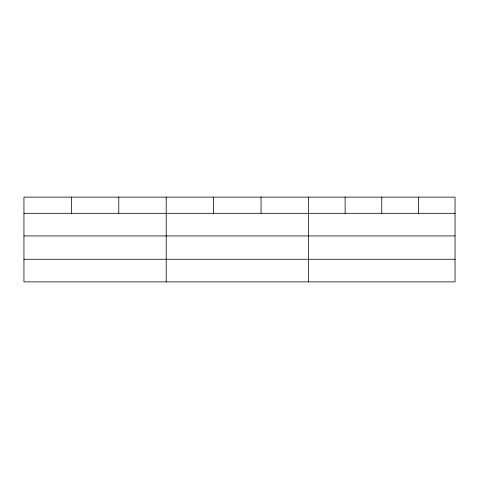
<?xml version="1.0" encoding="UTF-8"?>
<svg xmlns="http://www.w3.org/2000/svg" width="479" height="479" viewBox="0 0 479 479"><rect width="100%" height="100%" fill="white"/><g stroke="black" fill="none" stroke-linecap="round" stroke-linejoin="round"><path stroke-width="0.72" d="M455.05 235.943L455.05 197.126L23.95 197.126L23.95 281.874L455.05 281.874L455.05 235.943L23.95 235.943M23.95 213.323L455.05 213.323M23.95 259.253L455.05 259.253M418.406 197.126L418.406 213.323M381.763 197.126L381.763 213.323M345.12 197.126L345.12 213.323M308.476 197.126L308.476 281.874M261.055 197.126L261.055 213.323M213.634 197.126L213.634 213.323M166.213 197.126L166.213 281.874M118.792 197.126L118.792 213.323M71.371 197.126L71.371 213.323"/></g></svg>
